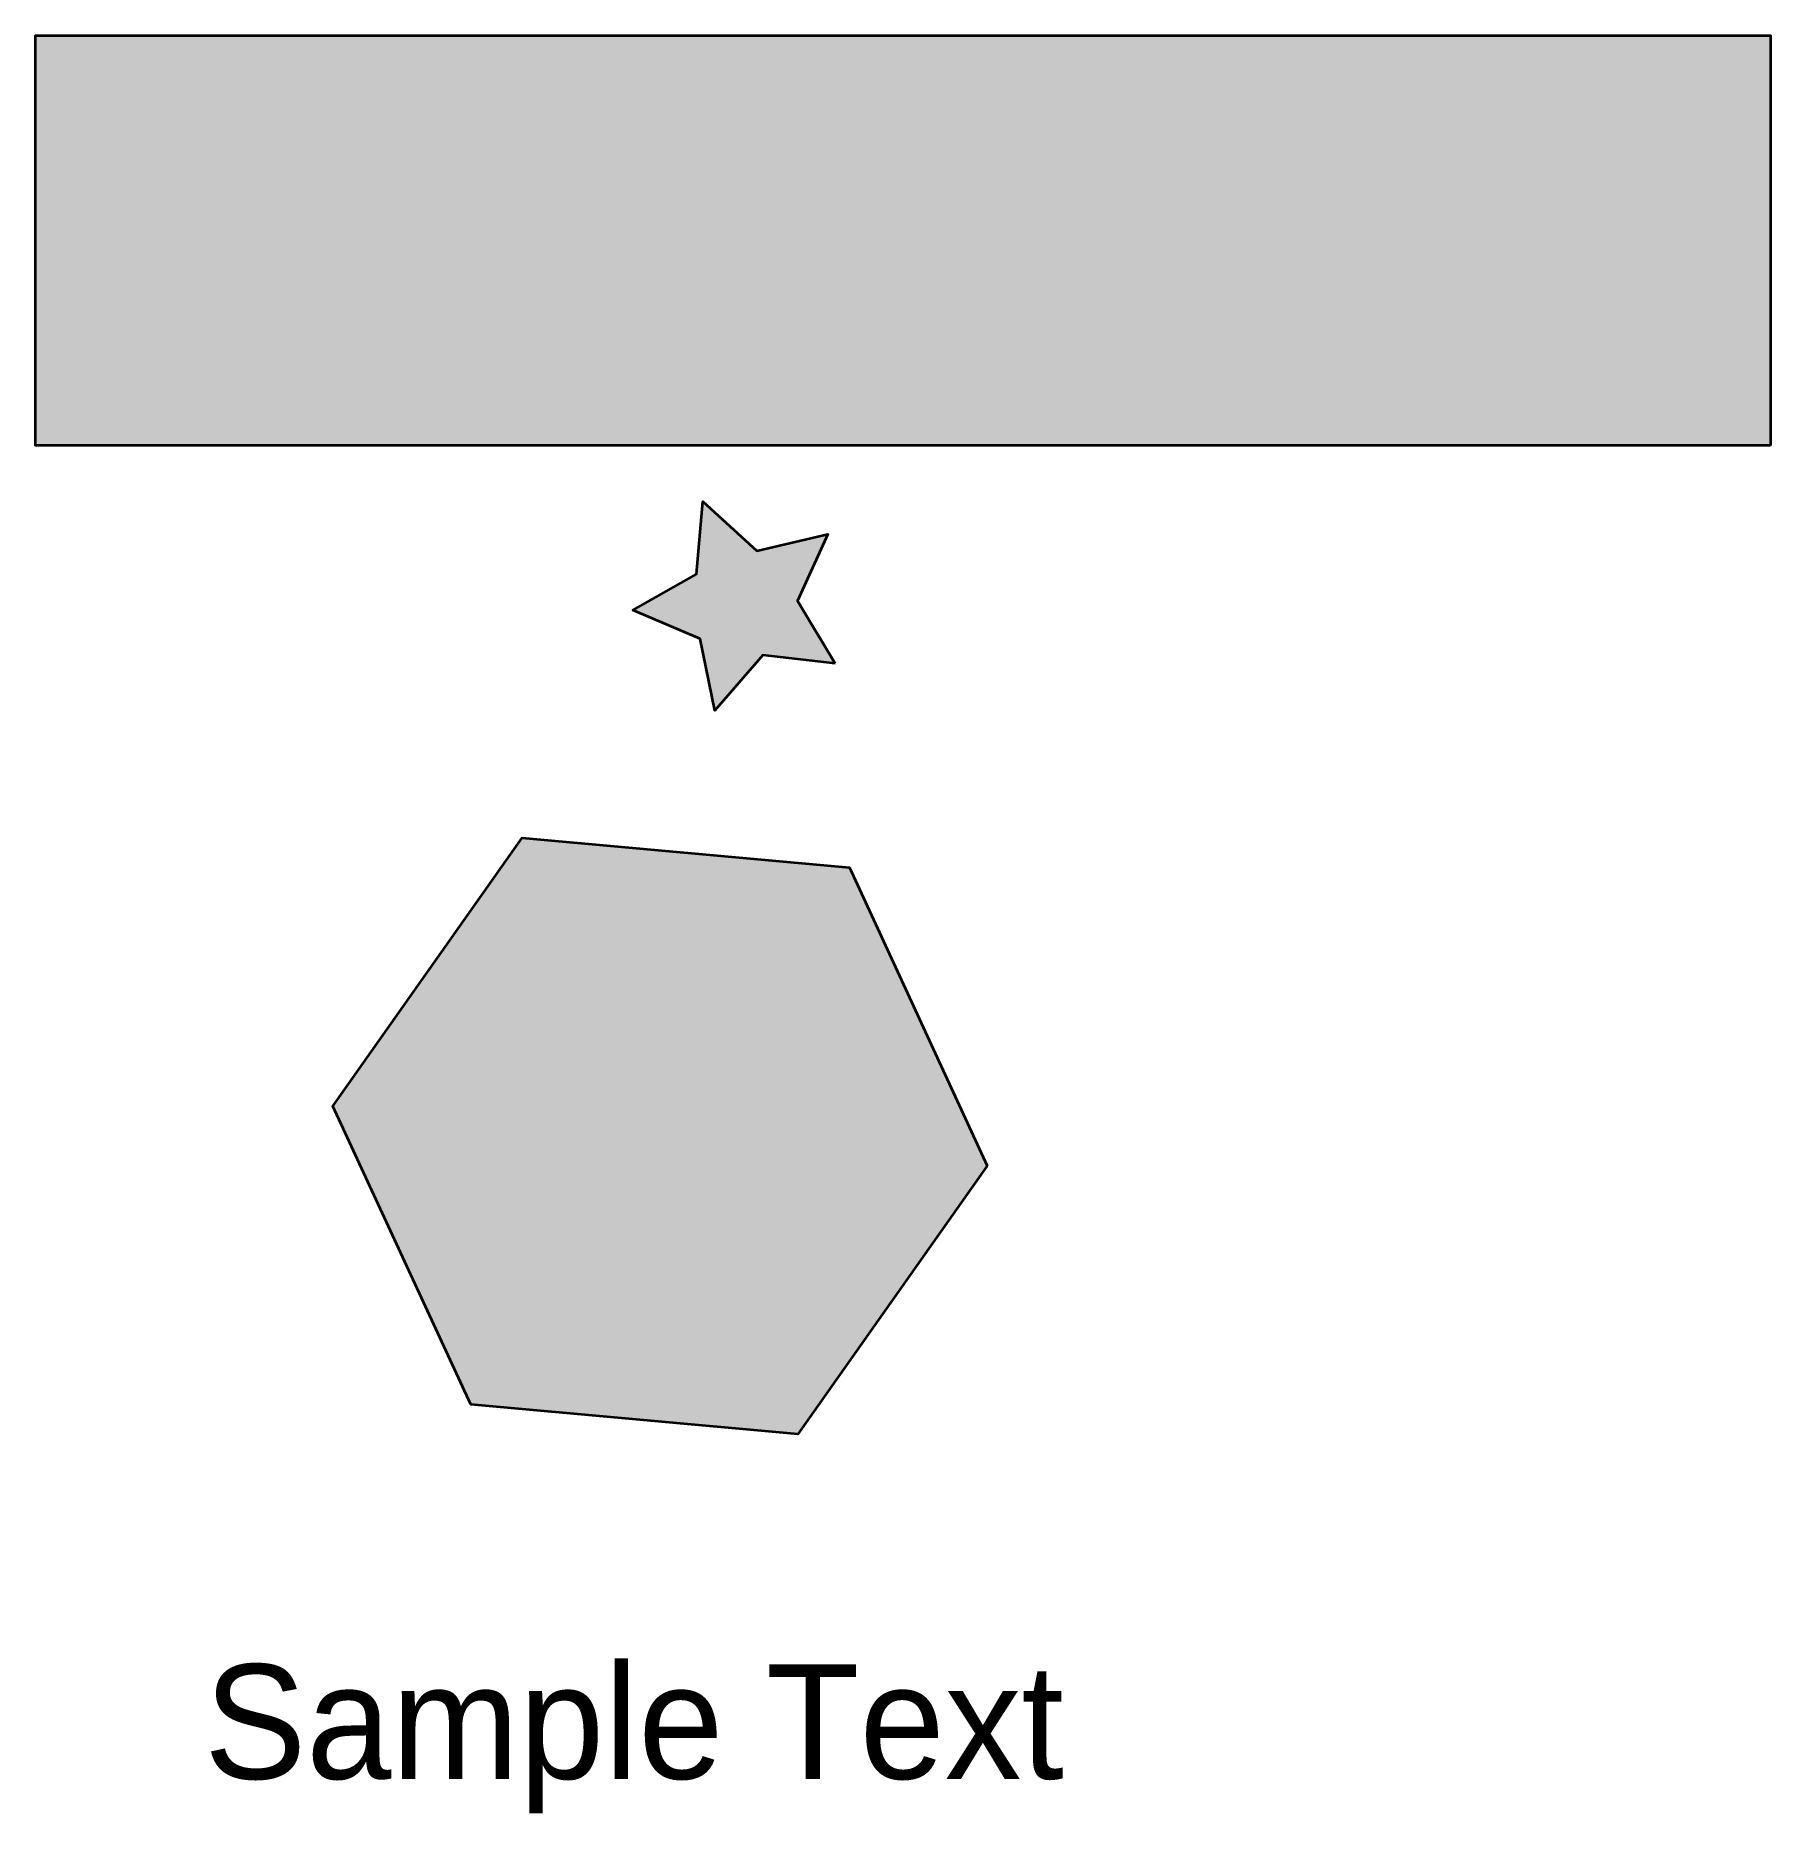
# Model space of a CAD drawing. Header units: inches. Extents: x 106 to 878, y -892 to -101.
import ezdxf

# ---------------------------------------------------------------- set-up
doc = ezdxf.new("R2010")
doc.units = ezdxf.units.IN
doc.header["$MEASUREMENT"] = 0
doc.layers.add('Layer 1', color=7, linetype='Continuous')

msp = doc.modelspace()

# ---------------------------------------------------------------- hatches: boundary and pattern name
at = {"layer": 'Layer 1', "true_color": 0xae1f23}
h = msp.add_hatch(color=24, dxfattribs=at)
h.dxf.hatch_style = 2
h.paths.add_polyline_path([(877.65, -283.65), (105.59, -283.65), (105.59, -101.29), (877.65, -101.29)])
at = {"layer": 'Layer 1', "true_color": 0x253571}
h = msp.add_hatch(color=159, dxfattribs=at)
h.dxf.hatch_style = 2
h.paths.add_polyline_path([(461.47, -380.71), (429.17, -377.04), (407.84, -401.58), (401.34, -369.73), (371.42, -357.02), (399.71, -341), (402.54, -308.62), (426.52, -330.56), (458.19, -323.25), (444.73, -352.84)])
at = {"layer": 'Layer 1', "true_color": 0x2d753a}
h = msp.add_hatch(color=97, dxfattribs=at)
h.dxf.hatch_style = 2
h.paths.add_polyline_path([(529.12, -604.24), (444.86, -723.7), (299.27, -710.47), (237.94, -577.76), (322.2, -458.3), (467.79, -471.53)])

# ---------------------------------------------------------------- linework, layer by layer
at = {"layer": 'Layer 1', "color": 179, "lineweight": 35, "true_color": 0x231f20}
for points in [[(877.65, -283.65), (105.59, -283.65), (105.59, -101.29), (877.65, -101.29), (877.65, -283.65)], [(461.47, -380.71), (429.17, -377.04), (407.84, -401.58), (401.34, -369.73), (371.42, -357.02), (399.71, -341), (402.54, -308.62), (426.52, -330.56), (458.19, -323.25), (444.73, -352.84), (461.47, -380.71)], [(529.12, -604.24), (444.86, -723.7), (299.27, -710.47), (237.94, -577.76), (322.2, -458.3), (467.79, -471.53), (529.12, -604.24)]]:
    msp.add_lwpolyline(points, dxfattribs=at)

# ---------------------------------------------------------------- texts
at = {"layer": 'Layer 1', "color": 179, "true_color": 0x231f20, "insert": (180.59, -892.47), "char_height": 50.976, "attachment_point": 7}
msp.add_mtext('\\fMyriad Pro|b0|i0|c0|p34;\\W1;Sample Text', dxfattribs=at)

doc.saveas('drawing.dxf')
